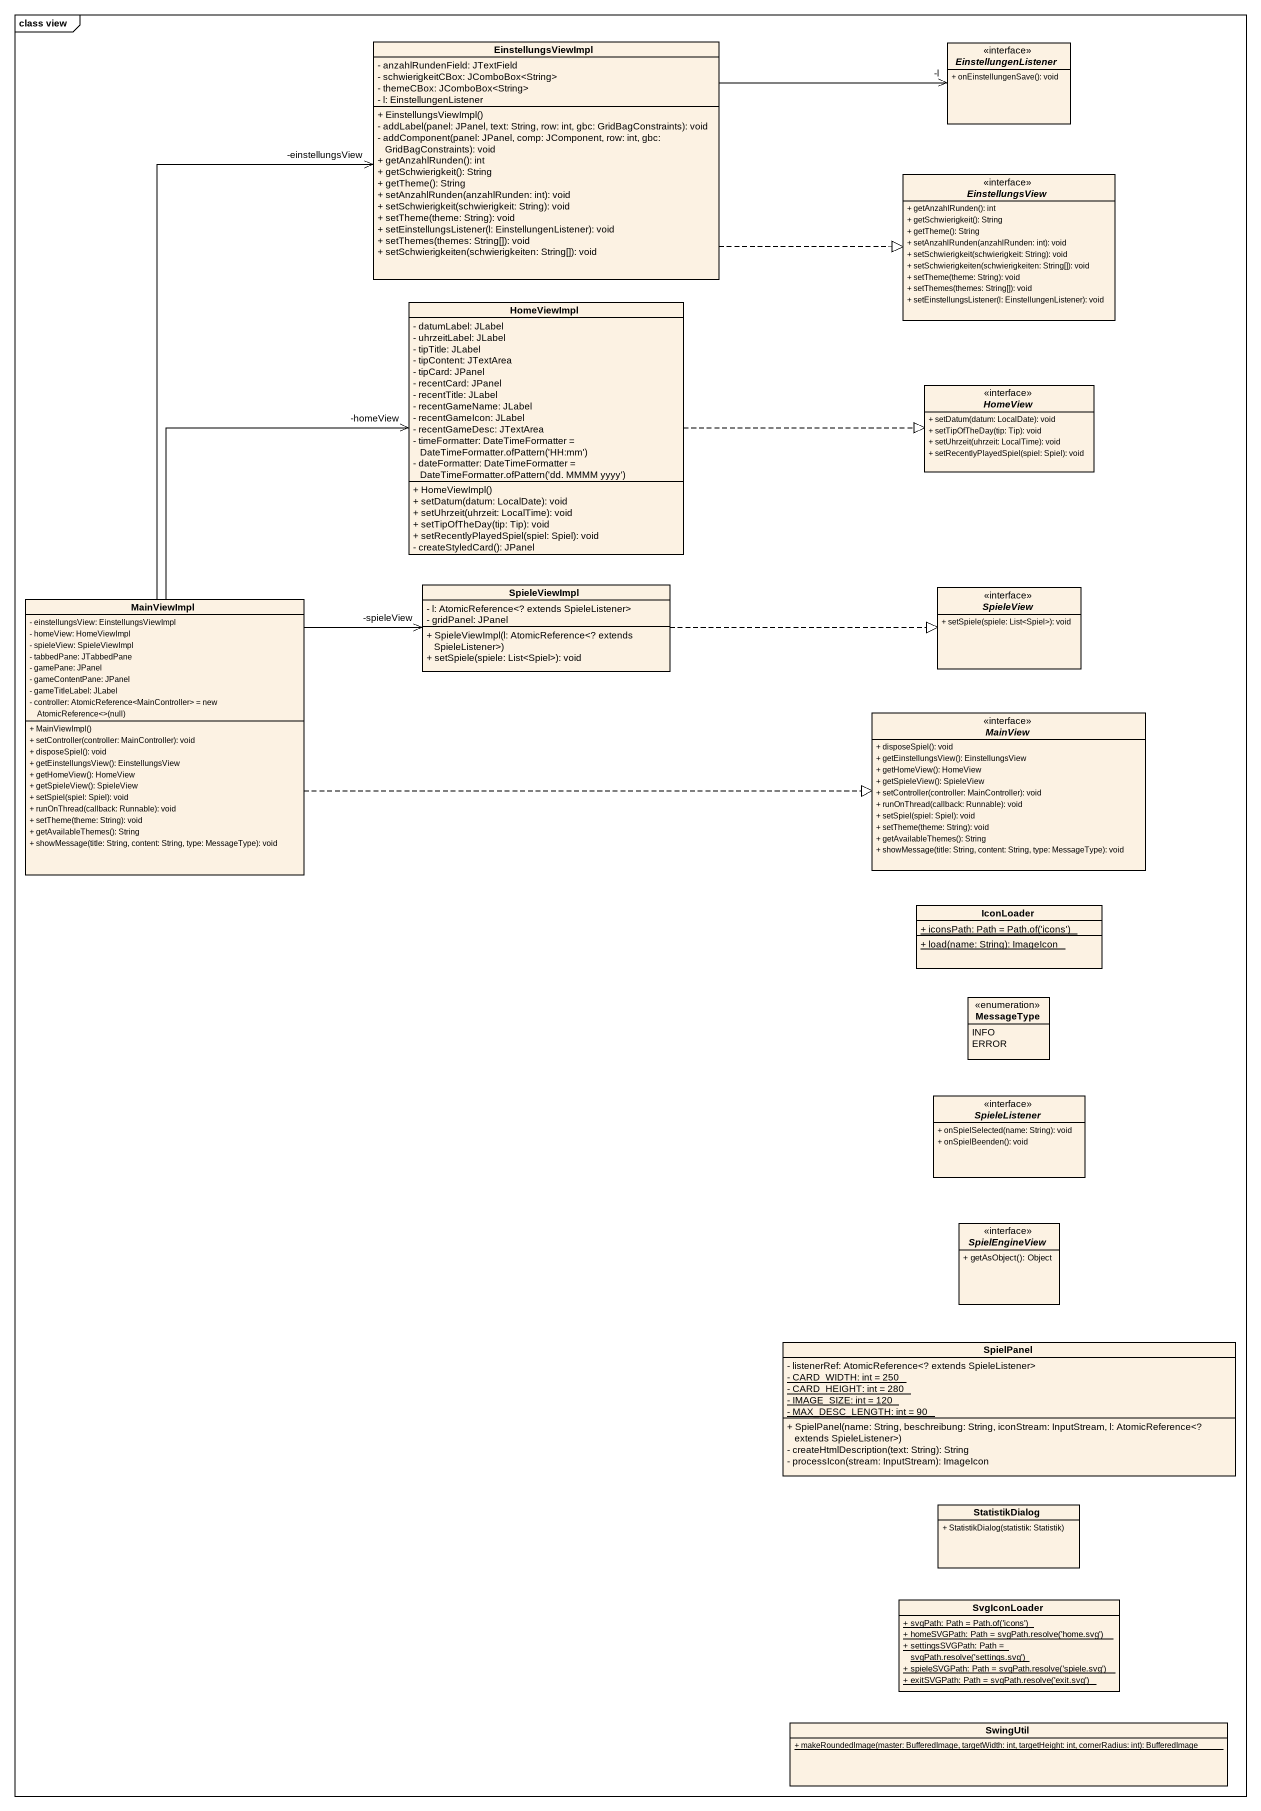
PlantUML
@startuml
mainframe class view
hide circle
hide empty members
skinparam classAttributeIconSize 0
class EinstellungsViewImpl {
  - anzahlRundenField: JTextField
  - schwierigkeitCBox: JComboBox<String>
  - themeCBox: JComboBox<String>
  - l: EinstellungenListener
  + EinstellungsViewImpl()
  - addLabel(panel: JPanel, text: String, row: int, gbc: GridBagConstraints): void
  - addComponent(panel: JPanel, comp: JComponent, row: int, gbc: GridBagConstraints): void
  + getAnzahlRunden(): int
  + getSchwierigkeit(): String
  + getTheme(): String
  + setAnzahlRunden(anzahlRunden: int): void
  + setSchwierigkeit(schwierigkeit: String): void
  + setTheme(theme: String): void
  + setEinstellungsListener(l: EinstellungenListener): void
  + setThemes(themes: String[]): void
  + setSchwierigkeiten(schwierigkeiten: String[]): void
}
interface EinstellungenListener <<interface>> {
  + onEinstellungenSave(): void
}
interface EinstellungsView <<interface>> {
  + getAnzahlRunden(): int
  + getSchwierigkeit(): String
  + getTheme(): String
  + setAnzahlRunden(anzahlRunden: int): void
  + setSchwierigkeit(schwierigkeit: String): void
  + setSchwierigkeiten(schwierigkeiten: String[]): void
  + setTheme(theme: String): void
  + setThemes(themes: String[]): void
  + setEinstellungsListener(l: EinstellungenListener): void
}
class HomeViewImpl {
  - datumLabel: JLabel
  - uhrzeitLabel: JLabel
  - tipTitle: JLabel
  - tipContent: JTextArea
  - tipCard: JPanel
  - recentCard: JPanel
  - recentTitle: JLabel
  - recentGameName: JLabel
  - recentGameIcon: JLabel
  - recentGameDesc: JTextArea
  {field} - timeFormatter: DateTimeFormatter = DateTimeFormatter.ofPattern('HH:mm')
  {field} - dateFormatter: DateTimeFormatter = DateTimeFormatter.ofPattern('dd. MMMM yyyy')
  + HomeViewImpl()
  + setDatum(datum: LocalDate): void
  + setUhrzeit(uhrzeit: LocalTime): void
  + setTipOfTheDay(tip: Tip): void
  + setRecentlyPlayedSpiel(spiel: Spiel): void
  - createStyledCard(): JPanel
}
interface HomeView <<interface>> {
  + setDatum(datum: LocalDate): void
  + setTipOfTheDay(tip: Tip): void
  + setUhrzeit(uhrzeit: LocalTime): void
  + setRecentlyPlayedSpiel(spiel: Spiel): void
}
class MainViewImpl {
  - einstellungsView: EinstellungsViewImpl
  - homeView: HomeViewImpl
  - spieleView: SpieleViewImpl
  - tabbedPane: JTabbedPane
  - gamePane: JPanel
  - gameContentPane: JPanel
  - gameTitleLabel: JLabel
  {field} - controller: AtomicReference<MainController> = new AtomicReference<>(null)
  + MainViewImpl()
  + setController(controller: MainController): void
  + disposeSpiel(): void
  + getEinstellungsView(): EinstellungsView
  + getHomeView(): HomeView
  + getSpieleView(): SpieleView
  + setSpiel(spiel: Spiel): void
  + runOnThread(callback: Runnable): void
  + setTheme(theme: String): void
  + getAvailableThemes(): String
  + showMessage(title: String, content: String, type: MessageType): void
}
class SpieleViewImpl {
  - l: AtomicReference<? extends SpieleListener>
  - gridPanel: JPanel
  + SpieleViewImpl(l: AtomicReference<? extends SpieleListener>)
  + setSpiele(spiele: List<Spiel>): void
}
interface SpieleView <<interface>> {
  + setSpiele(spiele: List<Spiel>): void
}
interface MainView <<interface>> {
  + disposeSpiel(): void
  + getEinstellungsView(): EinstellungsView
  + getHomeView(): HomeView
  + getSpieleView(): SpieleView
  + setController(controller: MainController): void
  + runOnThread(callback: Runnable): void
  + setSpiel(spiel: Spiel): void
  + setTheme(theme: String): void
  + getAvailableThemes(): String
  + showMessage(title: String, content: String, type: MessageType): void
}
class IconLoader {
  {static} {field} + iconsPath: Path = Path.of('icons')
  {static} + load(name: String): ImageIcon
}
enum MessageType {
  INFO
  ERROR
}
interface SpieleListener <<interface>> {
  + onSpielSelected(name: String): void
  + onSpielBeenden(): void
}
interface SpielEngineView <<interface>> {
  + getAsObject(): Object
}
class SpielPanel {
  - listenerRef: AtomicReference<? extends SpieleListener>
  {static} - CARD_WIDTH: int = 250
  {static} - CARD_HEIGHT: int = 280
  {static} - IMAGE_SIZE: int = 120
  {static} - MAX_DESC_LENGTH: int = 90
  + SpielPanel(name: String, beschreibung: String, iconStream: InputStream, l: AtomicReference<? extends SpieleListener>)
  - createHtmlDescription(text: String): String
  - processIcon(stream: InputStream): ImageIcon
}
class StatistikDialog {
  + StatistikDialog(statistik: Statistik)
}
class SvgIconLoader {
  {static} {field} + svgPath: Path = Path.of('icons')
  {static} {field} + homeSVGPath: Path = svgPath.resolve('home.svg')
  {static} {field} + settingsSVGPath: Path = svgPath.resolve('settings.svg')
  {static} {field} + spieleSVGPath: Path = svgPath.resolve('spiele.svg')
  {static} {field} + exitSVGPath: Path = svgPath.resolve('exit.svg')
}
class SwingUtil {
  {static} + makeRoundedImage(master: BufferedImage, targetWidth: int, targetHeight: int, cornerRadius: int): BufferedImage
}
EinstellungsViewImpl -right-> "-l" EinstellungenListener
EinstellungsViewImpl .right.|> EinstellungsView
HomeViewImpl .right.|> HomeView
MainViewImpl -up-> "-einstellungsView" EinstellungsViewImpl
MainViewImpl -up-> "-homeView" HomeViewImpl
MainViewImpl -right-> "-spieleView" SpieleViewImpl
MainViewImpl .right.|> MainView
SpieleViewImpl .right.|> SpieleView
@enduml
